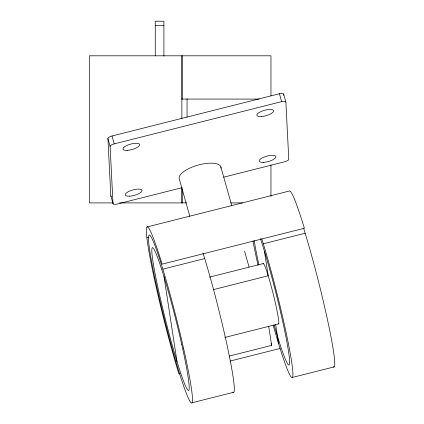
<?xml version="1.0" encoding="UTF-8"?>
<svg xmlns="http://www.w3.org/2000/svg" width="424" height="424" viewBox="0 0 424 424"><rect width="100%" height="100%" fill="white"/><g stroke="black" fill="none" stroke-linecap="round" stroke-linejoin="round"><path stroke-width="0.64" d="M182.05 187.684L117.273 204.039A4.325 1.405 -15.5 0 1 113.012 203.663L110.823 195.777L107.913 138.494A4.325 1.405 -15.5 0 1 112.026 136.003L279.427 93.746A4.325 1.405 -15.5 0 1 283.683 94.123L285.871 102.009L288.781 159.292A4.325 1.405 -15.5 0 1 284.668 161.777L223.739 177.158M113.012 203.663L110.102 146.381A4.325 1.405 -15.5 0 1 114.215 143.895L281.616 101.633A4.325 1.405 -15.5 0 1 285.871 102.009M146.927 226.978L289.216 191.06A95.183 6.514 75.8 0 1 304.395 228.234L162.106 264.152A95.183 6.514 75.8 0 0 146.619 227.646A95.183 6.514 75.8 0 0 156.006 286.364L158.899 298.978A95.183 6.514 75.8 0 0 178.902 373.995L180.184 373.671M146.911 237.832L148.835 237.35M162.869 269.145L204.718 258.582M263.309 243.789L305.158 233.227M209.477 277.148L263.283 263.564M213.754 289.534L268.201 275.791L264.454 251.278M224.799 337.462L278.605 323.878M229.304 356.086L271.63 345.401L268.731 326.464M230.179 361.052L280.169 348.433M191.94 402.8L233.788 392.237M292.375 377.445L334.229 366.882M155.253 25.525L163.908 25.525M181.62 99.073L259.059 99.073M113.229 202.911L89.316 202.911L89.316 55.809L270.957 55.809L270.957 95.797M119.51 202.911L186.655 202.911M230.693 202.911L242.528 202.911M271.069 343.562L271.63 345.401M220.872 166.977L231.822 205.857M244.563 251.109L249.052 267.041M189.809 216.272L179.22 178.668A21.629 7.977 -15.7 0 1 199.423 164.729A21.629 7.977 -15.7 0 1 220.962 168.132M279.427 93.746L281.616 101.633M112.026 136.003L114.215 143.895M107.913 138.494L110.102 146.381M258.057 265.27L257.766 263.982A86.528 5.92 75.8 0 1 252.964 241.06M275.658 324.551L278.579 343.647M164.014 276.634L176.994 361.513M283.683 94.123L283.746 95.437M270.957 164.888L270.957 196.354M187.048 98.686L187.048 117.157M182.113 55.809L182.113 99.073M182.113 189.141L182.113 202.911M181.875 55.809L181.875 118.476M181.875 187.737L181.875 202.911M163.908 56.095L163.908 21.2L155.253 21.2L155.253 55.91M202.985 252.99A86.528 5.92 75.8 0 1 222.902 326.782L225.531 338.246A86.528 5.92 75.8 0 1 232.903 392.174M111.422 196.349A4.325 1.405 -15.5 0 1 110.823 195.777M263.092 264.035A31.122 2.131 75.8 0 1 267.364 273.083L268.397 276.427A31.122 2.131 75.8 0 1 276.681 309.038A31.122 2.131 75.8 0 1 278.255 323.74M274.18 325.16A73.548 5.035 75.8 0 0 289.083 364.963A73.548 5.035 75.8 0 0 282.146 318.996L279.909 309.25A73.548 5.035 75.8 0 0 260.378 238.569M258.905 264.677A73.548 5.035 75.8 0 1 254.119 240.488M273.162 325.107A86.528 5.92 75.8 0 0 292.083 377.625A86.528 5.92 75.8 0 0 284.122 323.459L281.494 311.99A86.528 5.92 75.8 0 0 261.767 238.802M303.616 228.239A86.528 5.92 75.8 0 1 323.342 301.422L325.971 312.891A86.528 5.92 75.8 0 1 333.338 366.818M183.682 348.814L181.053 337.345A86.528 5.92 75.8 0 0 152.062 238.691A86.528 5.92 75.8 0 0 157.325 289.338L159.954 300.807A86.528 5.92 75.8 0 0 188.945 399.461A86.528 5.92 75.8 0 0 183.682 348.814M181.705 344.352L179.469 334.605A73.548 5.035 75.8 0 0 154.829 250.748A73.548 5.035 75.8 0 0 159.302 293.8L161.539 303.547A73.548 5.035 75.8 0 0 186.178 387.404A73.548 5.035 75.8 0 0 181.705 344.352M261.179 116.558A8.655 2.804 -15.5 0 0 273.607 110.908A8.655 2.804 -15.5 0 0 260.924 111.597A8.655 2.804 -15.5 0 0 261.179 116.558M127.163 150.366A8.655 2.804 -15.5 0 0 139.692 144.754A8.655 2.804 -15.5 0 0 127.105 145.358A8.655 2.804 -15.5 0 0 127.163 150.366M129.59 196.19A8.655 2.804 -15.5 0 0 142.019 190.54A8.655 2.804 -15.5 0 0 129.336 191.229A8.655 2.804 -15.5 0 0 129.59 196.19M263.505 162.381A8.655 2.804 -15.5 0 0 275.934 156.732A8.655 2.804 -15.5 0 0 263.256 157.421A8.655 2.804 -15.5 0 0 263.505 162.381"/></g></svg>
